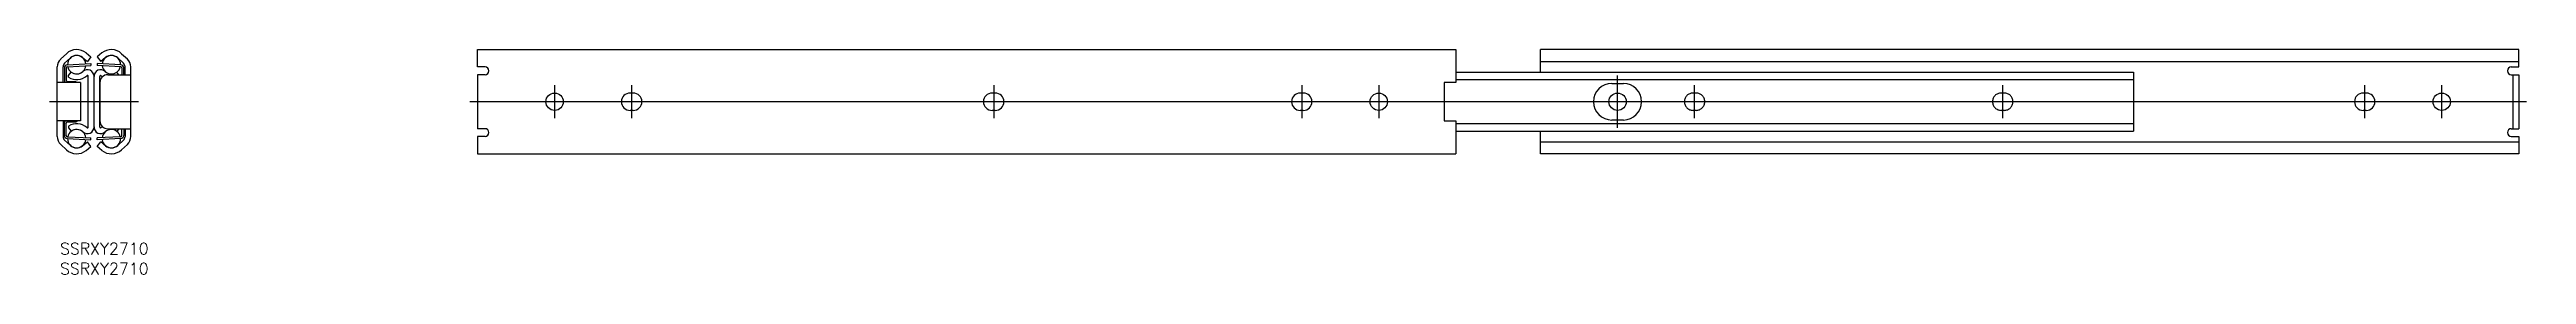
# Model space of a CAD drawing. Extents: x -2 to 641, y -45 to 14.
import ezdxf

# ---------------------------------------------------------------- set-up
doc = ezdxf.new("R2010")
doc.units = 0
doc.linetypes.add('CENTER', pattern=[50.8, 31.75, -6.35, 6.35, -6.35])
doc.linetypes.add('DASHED', pattern=[19.05, 12.7, -6.35])
doc.layers.get('0').update_dxf_attribs({"linetype": 'CONTINUOUS'})
doc.layers.add('CENTER', color=1, linetype='CENTER')
doc.styles.get("Standard").update_dxf_attribs({"font": 'txt.shx', "height": 3, "bigfont": 'bigfont.shx'})

# ---------------------------------------------------------------- blocks, each defined once
blk = doc.blocks.new('*U2')
at = {"color": 7, "linetype": 'CONTINUOUS'}
blk.add_text('SSRXY2710', height=3, dxfattribs=at).set_placement((0.71, -39.58))
blk = doc.blocks.new('*U3')
at = {"color": 7, "linetype": 'CONTINUOUS'}
blk.add_text('SSRXY2710', height=3, dxfattribs=at).set_placement((0.71, -44.77))

msp = doc.modelspace()

# ---------------------------------------------------------------- linework, layer by layer
at = {"color": 7, "linetype": 'CONTINUOUS'}
for p, q in [((109.15, 13.5), (363.15, 13.5)), ((109.15, 9), (109.15, 13.5)), ((363.15, 13.5), (363.15, 5)), ((639.15, 13.5), (385.15, 13.5)), ((385.15, 7.67), (385.15, 13.5)), ((639.15, 9), (639.15, 13.5)), ((0, -9), (0, 9)), ((2.38, 12.45), (0.9, 11.07)), ((1.5, 5), (1.5, 9)), ((1.85, 8.77), (1.85, 5.55)), ((3.4, 11.35), (1.92, 9.97)), ((2.35, 8.77), (2.35, 5.55)), ((2.61, 9.57), (8.73, 9.89)), ((2.63, 9.07), (8.75, 9.39)), ((2.95, 6.8), (3.62, 7.68)), ((2.95, 6.32), (2.95, 6.8)), ((6.57, 11.46), (7.82, 10.45)), ((7.51, 12.63), (8.76, 11.62)), ((8.76, 11.62), (7.82, 10.45)), ((8.05, -6.57), (8.05, 6.57)), ((8.73, 9.89), (8.75, 9.39)), ((9.55, -6.52), (9.55, 6.52)), ((9.55, -6.52), (9.55, 6.52)), ((11.59, 12.63), (10.34, 11.62)), ((10.34, 11.62), (11.28, 10.45)), ((10.37, 9.89), (10.35, 9.39)), ((16.47, 9.07), (10.35, 9.39)), ((16.49, 9.57), (10.37, 9.89)), ((11.05, -6.57), (11.05, 6.57)), ((12.53, 11.46), (11.28, 10.45)), ((13.1, 7), (19.1, 7)), ((16, 7), (15.48, 7.68)), ((15.7, 11.35), (17.18, 9.97)), ((16.72, 12.45), (18.2, 11.07)), ((16.75, 8.77), (16.75, 7)), ((17.25, 7), (17.25, 8.77)), ((17.6, 7), (17.6, 9)), ((19.1, -9), (19.1, 9)), ((111.08, 9), (109.15, 9)), ((111.08, 7), (109.15, 7)), ((109.15, 7), (109.15, -7)), ((363.15, 7.68), (539.15, 7.68)), ((385.15, 10.45), (639.15, 10.45)), ((539.15, 7.68), (539.15, -7.68)), ((637.22, 9), (639.15, 9)), ((637.22, 7), (639.15, 7)), ((637.6, 7), (637.6, -7)), ((639.15, 7), (639.15, -7)), ((6, 5), (0, 5)), ((2.65, 5.25), (4.55, 5.25)), ((6, 5), (6, -5)), ((11.1, 5), (11.1, -5)), ((149.55, 2.25), (148.75, 2.25)), ((243.55, 2.25), (242.75, 2.25)), ((323.55, 2.25), (322.75, 2.25)), ((360.15, 5), (360.15, -5)), ((363.15, 5), (360.15, 5)), ((539.15, 5.7), (363.15, 5.7)), ((403.65, 4.75), (406.65, 4.75)), ((599.55, 2.25), (598.75, 2.25)), ((6, -5), (0, -5)), ((1.5, -5), (1.5, -9)), ((1.85, -8.77), (1.85, -5.55)), ((2.35, -8.77), (2.35, -5.55)), ((2.65, -5.25), (4.55, -5.25)), ((2.95, -6.32), (2.95, -6.8)), ((149.55, -2.25), (148.75, -2.25)), ((243.55, -2.25), (242.75, -2.25)), ((323.55, -2.25), (322.75, -2.25)), ((360.15, -5), (363.15, -5)), ((363.15, -5), (363.15, -13.5)), ((539.15, -5.7), (363.15, -5.7)), ((406.65, -4.75), (403.65, -4.75)), ((599.55, -2.25), (598.75, -2.25)), ((2.38, -12.45), (0.9, -11.07)), ((3.4, -11.35), (1.92, -9.97)), ((2.61, -9.57), (8.73, -9.89)), ((2.63, -9.07), (8.75, -9.39)), ((2.95, -6.8), (3.62, -7.68)), ((6.57, -11.46), (7.82, -10.45)), ((7.51, -12.63), (8.76, -11.62)), ((8.76, -11.62), (7.82, -10.45)), ((8.73, -9.89), (8.75, -9.39)), ((10.34, -11.62), (11.28, -10.45)), ((11.59, -12.63), (10.34, -11.62)), ((16.47, -9.07), (10.35, -9.39)), ((10.37, -9.89), (10.35, -9.39)), ((16.49, -9.57), (10.37, -9.89)), ((12.53, -11.46), (11.28, -10.45)), ((13.1, -7), (19.1, -7)), ((16, -7), (15.48, -7.68)), ((15.7, -11.35), (17.18, -9.97)), ((16.72, -12.45), (18.2, -11.07)), ((16.75, -8.77), (16.75, -7)), ((17.25, -7), (17.25, -8.77)), ((17.6, -7), (17.6, -9)), ((111.08, -7), (109.15, -7)), ((111.08, -9), (109.15, -9)), ((109.15, -9), (109.15, -13.5)), ((363.15, -7.68), (539.15, -7.68)), ((385.15, -13.5), (385.15, -7.67)), ((385.15, -10.45), (639.15, -10.45)), ((637.22, -7), (639.15, -7)), ((637.22, -9), (639.15, -9)), ((639.15, -9), (639.15, -13.5)), ((109.15, -13.5), (363.15, -13.5)), ((639.15, -13.5), (385.15, -13.5))]:
    msp.add_line(p, q, dxfattribs=at)
at = {"color": 3, "linetype": 'DASHED'}
for p, q in [((425.55, 2.25), (424.75, 2.25)), ((505.55, 2.25), (504.75, 2.25)), ((425.55, -2.25), (424.75, -2.25)), ((505.55, -2.25), (504.75, -2.25))]:
    msp.add_line(p, q, dxfattribs=at)
at = {"color": 7, "linetype": 'CONTINUOUS'}
for centre in [(129.15, 0), (343.15, 0), (405.15, 0), (619.15, 0)]:
    msp.add_circle(centre, 2.25, dxfattribs=at)
for centre, radius, start, end in [((5.05, 9.58), 3.92, 51.00021, 132.99973), ((14.05, 9.58), 3.92, 47.00027, 128.99979), ((2.82, 9), 2.82, 132.99993, 180), ((2.82, 9), 1.32, 133.1022, 180), ((2.65, 8.77), 0.8, 93, 180), ((2.65, 8.77), 0.3, 93, 180), ((5.05, 9.58), 2.38, 5.81017, 180.18984), ((5.05, 9.58), 2.38, 192.26824, 353.73175), ((5.05, 9.58), 3.88, 237.28536, 312.59898), ((5.05, 9.58), 2.42, 51.00021, 132.99973), ((5.05, 9.58), 2.38, 233.00002, 312.09324), ((7.82, 6.56), 1.73, 358.95297, 133.03074), ((7.82, 6.56), 0.226, 2.85201, 130.57053), ((11.28, 6.56), 1.73, 46.96926, 181.04703), ((11.28, 6.56), 0.226, 49.42947, 177.14799), ((13.1, 5), 2, 90, 180), ((14.05, 9.58), 3.88, 227.40102, 233.4607), ((14.05, 9.58), 2.38, 359.81016, 174.18983), ((14.05, 9.58), 2.38, 186.26825, 347.73176), ((14.05, 9.58), 2.38, 227.90676, 306.99998), ((14.05, 9.58), 2.42, 47.00027, 128.99979), ((16.45, 8.77), 0.3, 0, 87), ((16.45, 8.77), 0.8, 0, 87), ((16.28, 9), 1.32, 0, 46.8978), ((16.28, 9), 2.82, 0, 47.00007), ((111.08, 8), 1, 270, 90), ((637.22, 8), 1, 90, 270), ((2.65, 5.55), 0.8, 180, 223.47743), ((2.65, 5.55), 0.3, 180, 270.00983), ((4.55, 4.45), 0.8, 43.35556, 90.00983), ((148.75, 0), 2.25, 90, 270), ((149.55, 0), 2.25, 270, 90), ((242.75, 0), 2.25, 90, 270), ((243.55, 0), 2.25, 270, 90), ((322.75, 0), 2.25, 90, 270), ((323.55, 0), 2.25, 270, 90), ((403.65, 0), 4.75, 90, 270), ((406.65, 0), 4.75, 270, 90), ((598.75, 0), 2.25, 90, 270), ((599.55, 0), 2.25, 270, 90), ((2.65, -5.55), 0.8, 136.52257, 180), ((2.65, -5.55), 0.3, 89.99017, 180), ((5.05, -9.58), 3.88, 47.40102, 122.71464), ((4.55, -4.45), 0.8, 269.99017, 316.64444), ((13.1, -5), 2, 180, 270), ((2.82, -9), 2.82, 180, 227.00007), ((2.82, -9), 1.32, 180, 226.8978), ((2.65, -8.77), 0.8, 180, 267), ((2.65, -8.77), 0.3, 180, 267), ((5.05, -9.58), 3.92, 227.00027, 308.99979), ((5.05, -9.58), 2.38, 179.81016, 354.18983), ((5.05, -9.58), 2.38, 6.26825, 167.73176), ((5.05, -9.58), 2.42, 227.00027, 308.99979), ((5.05, -9.58), 2.38, 47.90676, 126.99998), ((7.82, -6.56), 1.73, 226.96926, 1.04703), ((7.82, -6.56), 0.226, 229.42947, 357.14799), ((11.28, -6.56), 1.73, 178.95297, 313.03074), ((11.28, -6.56), 0.226, 182.85201, 310.57053), ((14.05, -9.58), 3.88, 126.5393, 132.59898), ((14.05, -9.58), 3.92, 231.00021, 312.99973), ((14.05, -9.58), 2.38, 12.26824, 173.73175), ((14.05, -9.58), 2.38, 185.81017, 0.18984), ((14.05, -9.58), 2.38, 53.00002, 132.09324), ((14.05, -9.58), 2.42, 231.00021, 312.99973), ((16.45, -8.77), 0.3, 273, 0), ((16.45, -8.77), 0.8, 273, 0), ((16.28, -9), 1.32, 313.1022, 0), ((16.28, -9), 2.82, 312.99993, 0), ((111.08, -8), 1, 270, 90), ((637.22, -8), 1, 90, 270)]:
    msp.add_arc(centre, radius, start, end, dxfattribs=at)
at = {"color": 3, "linetype": 'DASHED'}
for centre, start, end in [((424.75, 0), 90, 270), ((425.55, 0), 270, 90), ((504.75, 0), 90, 270), ((505.55, 0), 270, 90)]:
    msp.add_arc(centre, 2.25, start, end, dxfattribs=at)
at = {"layer": 'CENTER', "color": 1, "linetype": 'CENTER'}
for p, q in [((405.15, -6.75), (405.15, 6.75)), ((21.1, 0), (-2, 0)), ((129.15, 4.25), (129.15, -4.25)), ((149.15, 4.25), (149.15, -4.25)), ((243.15, 4.25), (243.15, -4.25)), ((323.15, 4.25), (323.15, -4.25)), ((343.15, 4.25), (343.15, -4.25)), ((343.15, 2.25), (343.15, -2.25)), ((425.15, -4.25), (425.15, 4.25)), ((505.15, -4.25), (505.15, 4.25)), ((599.15, -4.25), (599.15, 4.25)), ((619.15, -4.25), (619.15, 4.25))]:
    msp.add_line(p, q, dxfattribs=at)
at = {"layer": 'CENTER', "color": 1, "linetype": 'CONTINUOUS'}
msp.add_line((641.15, 0), (107.15, 0), dxfattribs=at)

# ---------------------------------------------------------------- block references
at = {"color": 7, "linetype": 'CONTINUOUS'}
for name in ['*U2', '*U3']:
    msp.add_blockref(name, (0, 0), dxfattribs=at)

doc.saveas('drawing.dxf')
